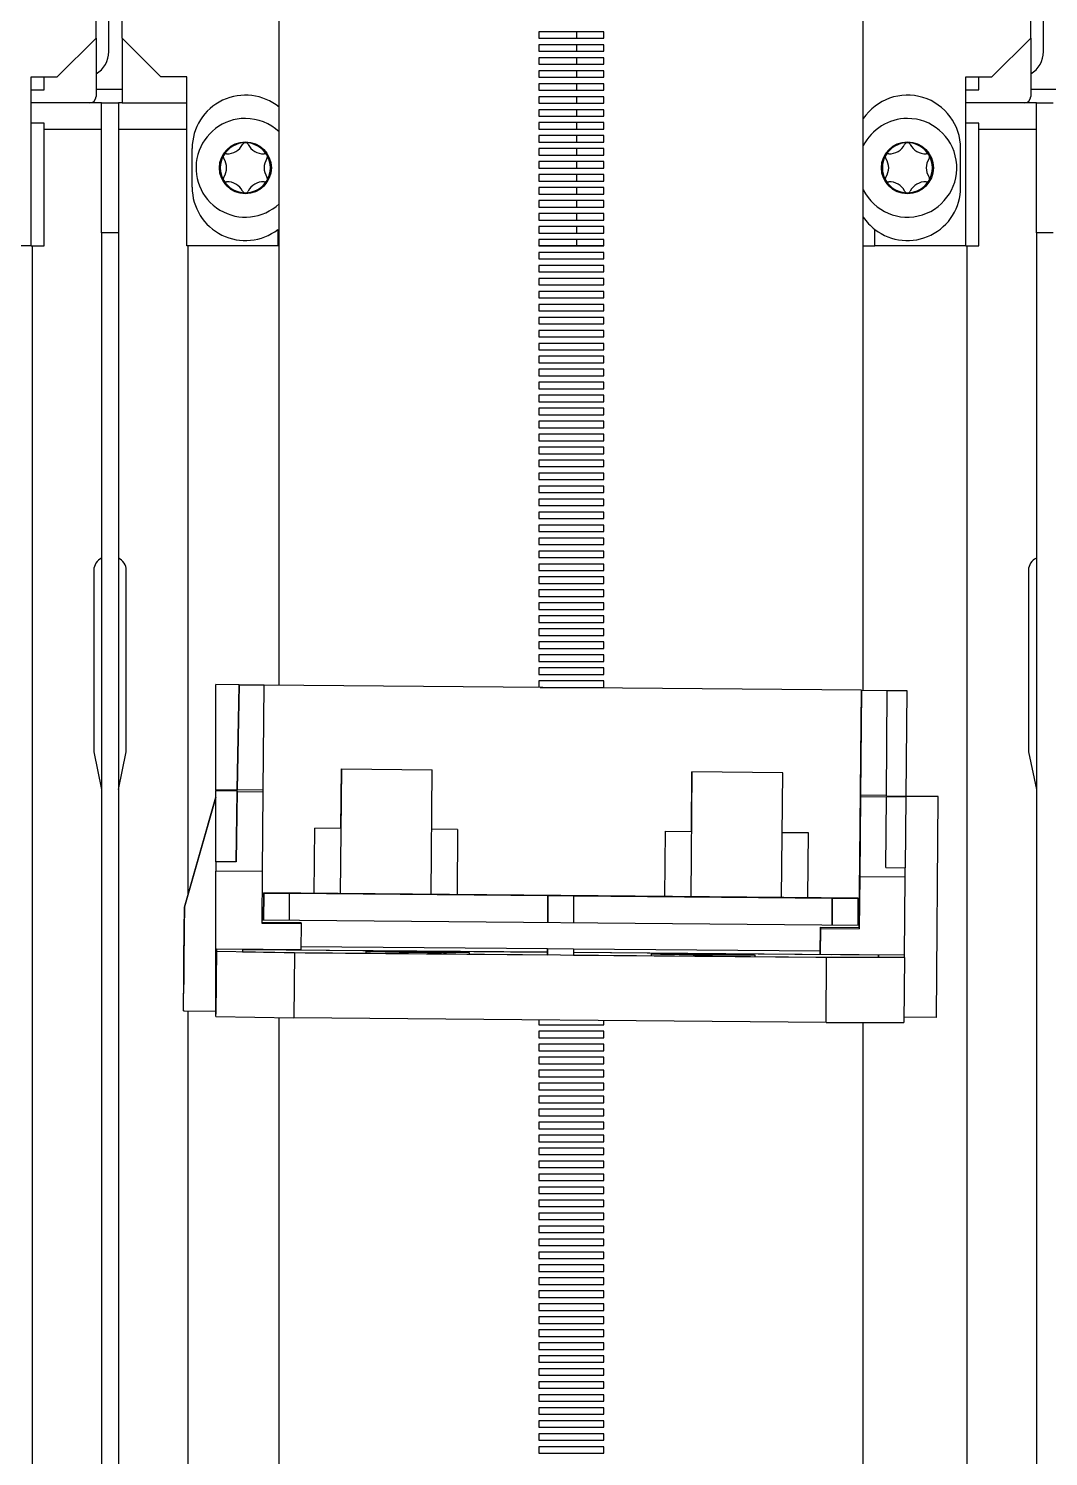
# Paper-space layout 'D' of a CAD drawing. Header units: inches. Extents: x 0 to 136, y 0 to 88.
# Drawn here: x 31.49 to 35.61, y 74.25 to 80.02 of the extents above; entities that cross this region are included whole.
import ezdxf

# ---------------------------------------------------------------- set-up
doc = ezdxf.new("R2010")
doc.units = ezdxf.units.IN
doc.header["$LTSCALE"] = 4
doc.header["$MEASUREMENT"] = 0

psp = doc.layouts.new('D')

# ---------------------------------------------------------------- linework, layer by layer
at = {"color": 7, "linetype": 'Continuous', "lineweight": 25}
for p, q in [((32.4994, 77.3692), (32.4994, 81.8923)), ((34.8616, 77.3486), (34.8616, 81.8923)), ((31.7593, 79.9858), (31.7593, 81.4031)), ((31.8643, 79.9858), (31.8643, 81.4031)), ((35.5388, 79.9858), (35.5388, 81.4031)), ((31.8105, 79.9308), (31.8105, 80.2191)), ((35.59, 79.9308), (35.59, 80.2191)), ((31.7593, 79.9858), (31.6018, 79.8283)), ((31.7593, 79.9858), (31.7593, 79.7496)), ((32.0218, 79.8283), (31.8643, 79.9858)), ((31.8643, 79.9858), (31.8643, 79.7233)), ((33.8118, 80.0109), (33.5493, 80.0109)), ((33.5493, 80.0109), (33.5493, 79.9847)), ((33.8118, 80.0109), (33.5493, 80.0109)), ((33.5493, 79.9847), (33.8118, 79.9847)), ((33.7015, 80.0109), (33.7015, 79.9847)), ((33.7015, 80.0109), (33.7015, 79.9847)), ((33.8118, 79.9847), (33.8118, 80.0109)), ((35.5388, 79.9858), (35.3813, 79.8283)), ((35.5388, 79.9858), (35.5388, 79.7496)), ((33.8118, 79.9584), (33.5493, 79.9584)), ((33.5493, 79.9584), (33.5493, 79.9322)), ((33.8118, 79.9584), (33.5493, 79.9584)), ((33.5493, 79.9322), (33.8118, 79.9322)), ((33.7015, 79.9584), (33.7015, 79.9322)), ((33.7015, 79.9584), (33.7015, 79.9322)), ((33.8118, 79.9322), (33.8118, 79.9584)), ((33.8118, 79.9059), (33.5493, 79.9059)), ((33.5493, 79.9059), (33.5493, 79.8797)), ((33.8118, 79.9059), (33.5493, 79.9059)), ((33.5493, 79.8797), (33.8118, 79.8797)), ((33.7015, 79.9059), (33.7015, 79.8797)), ((33.7015, 79.9059), (33.7015, 79.8797)), ((33.8118, 79.8797), (33.8118, 79.9059)), ((31.4968, 79.8283), (31.6018, 79.8283)), ((31.4968, 79.1459), (31.4968, 79.8283)), ((31.5493, 79.7758), (31.5493, 79.8283)), ((32.1267, 79.8283), (32.0218, 79.8283)), ((32.1267, 79.1459), (32.1267, 79.8283)), ((33.8118, 79.8534), (33.5493, 79.8534)), ((33.5493, 79.8534), (33.5493, 79.8272)), ((33.8118, 79.8534), (33.5493, 79.8534)), ((33.5493, 79.8272), (33.8118, 79.8272)), ((33.8118, 79.801), (33.5493, 79.801)), ((33.5493, 79.801), (33.5493, 79.7747)), ((33.8118, 79.801), (33.5493, 79.801)), ((33.7015, 79.8534), (33.7015, 79.8272)), ((33.7015, 79.8534), (33.7015, 79.8272)), ((33.7015, 79.801), (33.7015, 79.7747)), ((33.7015, 79.801), (33.7015, 79.7747)), ((33.8118, 79.8272), (33.8118, 79.8534)), ((33.8118, 79.7747), (33.8118, 79.801)), ((35.2763, 79.8283), (35.3813, 79.8283)), ((35.2763, 79.1459), (35.2763, 79.8283)), ((35.3288, 79.7758), (35.3288, 79.8283)), ((31.4968, 79.7758), (31.5493, 79.7758)), ((31.8643, 79.7771), (31.7593, 79.7771)), ((33.5493, 79.7747), (33.8118, 79.7747)), ((33.8118, 79.7485), (33.5493, 79.7485)), ((33.5493, 79.7485), (33.5493, 79.7222)), ((33.8118, 79.7485), (33.5493, 79.7485)), ((33.7015, 79.7485), (33.7015, 79.7222)), ((33.7015, 79.7485), (33.7015, 79.7222)), ((33.8118, 79.7222), (33.8118, 79.7485)), ((35.2763, 79.7758), (35.3288, 79.7758)), ((35.6438, 79.7771), (35.5388, 79.7771)), ((31.733, 79.7233), (31.4968, 79.7233)), ((31.7819, 79.7233), (31.733, 79.7233)), ((31.7819, 79.7233), (31.8497, 79.7233)), ((31.7819, 79.1984), (31.7819, 79.7233)), ((31.8497, 79.7233), (31.8497, 79.1984)), ((31.8643, 79.7233), (31.8497, 79.7233)), ((31.8643, 79.7233), (32.1267, 79.7233)), ((33.5493, 79.7222), (33.8118, 79.7222)), ((33.8118, 79.696), (33.5493, 79.696)), ((33.5493, 79.696), (33.5493, 79.6697)), ((33.8118, 79.696), (33.5493, 79.696)), ((33.7015, 79.696), (33.7015, 79.6697)), ((33.7015, 79.696), (33.7015, 79.6697)), ((33.8118, 79.6697), (33.8118, 79.696)), ((35.5126, 79.7233), (35.2763, 79.7233)), ((35.5614, 79.7233), (35.5126, 79.7233)), ((35.5614, 79.7233), (35.6292, 79.7233)), ((35.5614, 79.1984), (35.5614, 79.7233)), ((31.5493, 79.6418), (31.4968, 79.6418)), ((31.5493, 79.1459), (31.5493, 79.6418)), ((33.5493, 79.6697), (33.8118, 79.6697)), ((33.8118, 79.6435), (33.5493, 79.6435)), ((33.5493, 79.6435), (33.5493, 79.6172)), ((33.8118, 79.6435), (33.5493, 79.6435)), ((33.7015, 79.6435), (33.7015, 79.6172)), ((33.7015, 79.6435), (33.7015, 79.6172)), ((33.8118, 79.6172), (33.8118, 79.6435)), ((35.3288, 79.6418), (35.2763, 79.6418)), ((35.3288, 79.1459), (35.3288, 79.6418)), ((31.7819, 79.6158), (31.5493, 79.6158)), ((32.1267, 79.6158), (31.8497, 79.6158)), ((33.5493, 79.6172), (33.8118, 79.6172)), ((33.8118, 79.591), (33.5493, 79.591)), ((33.5493, 79.591), (33.5493, 79.5647)), ((33.8118, 79.591), (33.5493, 79.591)), ((33.7015, 79.591), (33.7015, 79.5647)), ((33.7015, 79.591), (33.7015, 79.5647)), ((33.8118, 79.5647), (33.8118, 79.591)), ((35.5614, 79.6158), (35.3288, 79.6158)), ((32.1477, 79.3821), (32.1477, 79.5396)), ((33.5493, 79.5647), (33.8118, 79.5647)), ((33.8118, 79.5385), (33.5493, 79.5385)), ((33.5493, 79.5385), (33.5493, 79.5122)), ((33.8118, 79.5385), (33.5493, 79.5385)), ((33.5493, 79.5122), (33.8118, 79.5122)), ((33.7015, 79.5385), (33.7015, 79.5122)), ((33.7015, 79.5385), (33.7015, 79.5122)), ((33.8118, 79.5122), (33.8118, 79.5385)), ((35.2553, 79.3821), (35.2553, 79.5396)), ((33.8118, 79.486), (33.5493, 79.486)), ((33.5493, 79.486), (33.5493, 79.4597)), ((33.8118, 79.486), (33.5493, 79.486)), ((33.5493, 79.4597), (33.8118, 79.4597)), ((33.7015, 79.486), (33.7015, 79.4597)), ((33.7015, 79.486), (33.7015, 79.4597)), ((33.8118, 79.4597), (33.8118, 79.486)), ((33.8118, 79.4335), (33.5493, 79.4335)), ((33.5493, 79.4335), (33.5493, 79.4073)), ((33.8118, 79.4335), (33.5493, 79.4335)), ((33.5493, 79.4073), (33.8118, 79.4073)), ((33.7015, 79.4335), (33.7015, 79.4073)), ((33.7015, 79.4335), (33.7015, 79.4073)), ((33.8118, 79.4073), (33.8118, 79.4335)), ((33.8118, 79.381), (33.5493, 79.381)), ((33.5493, 79.381), (33.5493, 79.3548)), ((33.8118, 79.381), (33.5493, 79.381)), ((33.5493, 79.3548), (33.8118, 79.3548)), ((33.7015, 79.381), (33.7015, 79.3548)), ((33.7015, 79.381), (33.7015, 79.3548)), ((33.8118, 79.3548), (33.8118, 79.381)), ((33.8118, 79.3285), (33.5493, 79.3285)), ((33.5493, 79.3285), (33.5493, 79.3023)), ((33.8118, 79.3285), (33.5493, 79.3285)), ((33.5493, 79.3023), (33.8118, 79.3023)), ((33.7015, 79.3285), (33.7015, 79.3023)), ((33.7015, 79.3285), (33.7015, 79.3023)), ((33.8118, 79.3023), (33.8118, 79.3285)), ((33.8118, 79.276), (33.5493, 79.276)), ((33.5493, 79.276), (33.5493, 79.2498)), ((33.8118, 79.276), (33.5493, 79.276)), ((33.5493, 79.2498), (33.8118, 79.2498)), ((33.8118, 79.2235), (33.5493, 79.2235)), ((33.5493, 79.2235), (33.5493, 79.1973)), ((33.8118, 79.2235), (33.5493, 79.2235)), ((33.7015, 79.276), (33.7015, 79.2498)), ((33.7015, 79.276), (33.7015, 79.2498)), ((33.7015, 79.2235), (33.7015, 79.1973)), ((33.7015, 79.2235), (33.7015, 79.1973)), ((33.8118, 79.2498), (33.8118, 79.276)), ((33.8118, 79.1973), (33.8118, 79.2235)), ((31.8497, 79.1984), (31.7819, 79.1984)), ((31.7819, 79.1984), (31.7819, 49.0147)), ((31.8497, 79.1984), (31.8497, 49.0147)), ((32.4942, 79.2115), (32.4942, 79.1459)), ((33.5493, 79.1973), (33.8118, 79.1973)), ((33.8118, 79.171), (33.5493, 79.171)), ((33.5493, 79.171), (33.5493, 79.1448)), ((33.8118, 79.171), (33.5493, 79.171)), ((33.7015, 79.171), (33.7015, 79.1459)), ((33.7015, 79.171), (33.7015, 79.1459)), ((33.8118, 79.1448), (33.8118, 79.171)), ((34.9089, 79.1459), (34.9089, 79.2115)), ((35.6292, 79.1984), (35.5614, 79.1984)), ((35.5614, 79.1984), (35.5614, 49.0147)), ((31.4968, 79.1459), (31.1294, 79.1459)), ((31.4968, 79.1459), (31.5021, 79.1459)), ((31.5021, 79.1459), (31.5493, 79.1459)), ((31.5021, 49.6971), (31.5021, 79.1459)), ((32.4942, 79.1459), (32.1267, 79.1459)), ((32.132, 76.5269), (32.132, 79.1459)), ((32.4994, 79.1459), (32.4942, 79.1459)), ((33.7015, 79.1459), (33.5493, 79.1459)), ((33.5493, 79.1448), (33.8118, 79.1448)), ((33.8118, 79.1185), (33.5493, 79.1185)), ((33.5493, 79.1185), (33.5493, 79.0923)), ((33.8118, 79.1185), (33.5493, 79.1185)), ((33.8118, 79.1459), (33.7015, 79.1459)), ((33.8118, 79.0923), (33.8118, 79.1185)), ((34.8616, 79.1459), (34.9089, 79.1459)), ((35.2763, 79.1459), (34.9089, 79.1459)), ((35.2763, 79.1459), (35.2816, 79.1459)), ((35.2816, 79.1459), (35.3288, 79.1459)), ((35.2816, 49.6971), (35.2816, 79.1459)), ((33.5493, 79.0923), (33.8118, 79.0923)), ((33.8118, 79.066), (33.5493, 79.066)), ((33.5493, 79.066), (33.5493, 79.0398)), ((33.8118, 79.066), (33.5493, 79.066)), ((33.8118, 79.0398), (33.8118, 79.066)), ((33.5493, 79.0398), (33.8118, 79.0398)), ((33.8118, 79.0136), (33.5493, 79.0136)), ((33.5493, 79.0136), (33.5493, 78.9873)), ((33.8118, 79.0136), (33.5493, 79.0136)), ((33.8118, 78.9873), (33.8118, 79.0136)), ((33.5493, 78.9873), (33.8118, 78.9873)), ((33.8118, 78.9611), (33.5493, 78.9611)), ((33.5493, 78.9611), (33.5493, 78.9348)), ((33.8118, 78.9611), (33.5493, 78.9611)), ((33.5493, 78.9348), (33.8118, 78.9348)), ((33.8118, 78.9348), (33.8118, 78.9611)), ((33.8118, 78.9086), (33.5493, 78.9086)), ((33.5493, 78.9086), (33.5493, 78.8823)), ((33.8118, 78.9086), (33.5493, 78.9086)), ((33.5493, 78.8823), (33.8118, 78.8823)), ((33.8118, 78.8823), (33.8118, 78.9086)), ((33.8118, 78.8561), (33.5493, 78.8561)), ((33.5493, 78.8561), (33.5493, 78.8298)), ((33.8118, 78.8561), (33.5493, 78.8561)), ((33.5493, 78.8298), (33.8118, 78.8298)), ((33.8118, 78.8298), (33.8118, 78.8561)), ((33.8118, 78.8036), (33.5493, 78.8036)), ((33.5493, 78.8036), (33.5493, 78.7773)), ((33.8118, 78.8036), (33.5493, 78.8036)), ((33.5493, 78.7773), (33.8118, 78.7773)), ((33.8118, 78.7773), (33.8118, 78.8036)), ((33.8118, 78.7511), (33.5493, 78.7511)), ((33.5493, 78.7511), (33.5493, 78.7248)), ((33.8118, 78.7511), (33.5493, 78.7511)), ((33.5493, 78.7248), (33.8118, 78.7248)), ((33.8118, 78.7248), (33.8118, 78.7511)), ((33.8118, 78.6986), (33.5493, 78.6986)), ((33.5493, 78.6986), (33.5493, 78.6723)), ((33.8118, 78.6986), (33.5493, 78.6986)), ((33.5493, 78.6723), (33.8118, 78.6723)), ((33.8118, 78.6461), (33.5493, 78.6461)), ((33.5493, 78.6461), (33.5493, 78.6199)), ((33.8118, 78.6461), (33.5493, 78.6461)), ((33.8118, 78.6723), (33.8118, 78.6986)), ((33.8118, 78.6199), (33.8118, 78.6461)), ((33.5493, 78.6199), (33.8118, 78.6199)), ((33.8118, 78.5936), (33.5493, 78.5936)), ((33.5493, 78.5936), (33.5493, 78.5674)), ((33.8118, 78.5936), (33.5493, 78.5936)), ((33.8118, 78.5674), (33.8118, 78.5936)), ((33.5493, 78.5674), (33.8118, 78.5674)), ((33.8118, 78.5411), (33.5493, 78.5411)), ((33.5493, 78.5411), (33.5493, 78.5149)), ((33.8118, 78.5411), (33.5493, 78.5411)), ((33.8118, 78.5149), (33.8118, 78.5411)), ((33.5493, 78.5149), (33.8118, 78.5149)), ((33.8118, 78.4886), (33.5493, 78.4886)), ((33.5493, 78.4886), (33.5493, 78.4624)), ((33.8118, 78.4886), (33.5493, 78.4886)), ((33.8118, 78.4624), (33.8118, 78.4886)), ((33.5493, 78.4624), (33.8118, 78.4624)), ((33.8118, 78.4361), (33.5493, 78.4361)), ((33.5493, 78.4361), (33.5493, 78.4099)), ((33.8118, 78.4361), (33.5493, 78.4361)), ((33.8118, 78.4099), (33.8118, 78.4361)), ((33.5493, 78.4099), (33.8118, 78.4099)), ((33.8118, 78.3836), (33.5493, 78.3836)), ((33.5493, 78.3836), (33.5493, 78.3574)), ((33.8118, 78.3836), (33.5493, 78.3836)), ((33.5493, 78.3574), (33.8118, 78.3574)), ((33.8118, 78.3574), (33.8118, 78.3836)), ((33.8118, 78.3311), (33.5493, 78.3311)), ((33.5493, 78.3311), (33.5493, 78.3049)), ((33.8118, 78.3311), (33.5493, 78.3311)), ((33.5493, 78.3049), (33.8118, 78.3049)), ((33.8118, 78.3049), (33.8118, 78.3311)), ((33.8118, 78.2786), (33.5493, 78.2786)), ((33.5493, 78.2786), (33.5493, 78.2524)), ((33.8118, 78.2786), (33.5493, 78.2786)), ((33.5493, 78.2524), (33.8118, 78.2524)), ((33.8118, 78.2524), (33.8118, 78.2786)), ((33.8118, 78.2262), (33.5493, 78.2262)), ((33.5493, 78.2262), (33.5493, 78.1999)), ((33.8118, 78.2262), (33.5493, 78.2262)), ((33.5493, 78.1999), (33.8118, 78.1999)), ((33.8118, 78.1999), (33.8118, 78.2262)), ((33.8118, 78.1737), (33.5493, 78.1737)), ((33.5493, 78.1737), (33.5493, 78.1474)), ((33.8118, 78.1737), (33.5493, 78.1737)), ((33.5493, 78.1474), (33.8118, 78.1474)), ((33.8118, 78.1474), (33.8118, 78.1737)), ((33.8118, 78.1212), (33.5493, 78.1212)), ((33.5493, 78.1212), (33.5493, 78.0949)), ((33.8118, 78.1212), (33.5493, 78.1212)), ((33.5493, 78.0949), (33.8118, 78.0949)), ((33.8118, 78.0687), (33.5493, 78.0687)), ((33.5493, 78.0687), (33.5493, 78.0424)), ((33.8118, 78.0687), (33.5493, 78.0687)), ((33.8118, 78.0949), (33.8118, 78.1212)), ((33.8118, 78.0424), (33.8118, 78.0687)), ((33.5493, 78.0424), (33.8118, 78.0424)), ((33.8118, 78.0162), (33.5493, 78.0162)), ((33.5493, 78.0162), (33.5493, 77.9899)), ((33.8118, 78.0162), (33.5493, 78.0162)), ((33.8118, 77.9899), (33.8118, 78.0162)), ((33.5493, 77.9899), (33.8118, 77.9899)), ((33.8118, 77.9637), (33.5493, 77.9637)), ((33.5493, 77.9637), (33.5493, 77.9374)), ((33.8118, 77.9637), (33.5493, 77.9637)), ((33.8118, 77.9374), (33.8118, 77.9637)), ((33.5493, 77.9374), (33.8118, 77.9374)), ((33.8118, 77.9112), (33.5493, 77.9112)), ((33.5493, 77.9112), (33.5493, 77.8849)), ((33.8118, 77.9112), (33.5493, 77.9112)), ((33.8118, 77.8849), (33.8118, 77.9112)), ((33.5493, 77.8849), (33.8118, 77.8849)), ((33.8118, 77.8587), (33.5493, 77.8587)), ((33.5493, 77.8587), (33.5493, 77.8325)), ((33.8118, 77.8587), (33.5493, 77.8587)), ((33.8118, 77.8325), (33.8118, 77.8587)), ((31.7502, 77.8336), (31.7502, 77.0987)), ((31.8814, 77.0987), (31.8814, 77.8336)), ((33.5493, 77.8325), (33.8118, 77.8325)), ((33.8118, 77.8062), (33.5493, 77.8062)), ((33.5493, 77.8062), (33.5493, 77.78)), ((33.8118, 77.8062), (33.5493, 77.8062)), ((33.5493, 77.78), (33.8118, 77.78)), ((33.8118, 77.78), (33.8118, 77.8062)), ((35.5297, 77.8336), (35.5297, 77.0987)), ((33.8118, 77.7537), (33.5493, 77.7537)), ((33.5493, 77.7537), (33.5493, 77.7275)), ((33.8118, 77.7537), (33.5493, 77.7537)), ((33.5493, 77.7275), (33.8118, 77.7275)), ((33.8118, 77.7275), (33.8118, 77.7537)), ((33.8118, 77.7012), (33.5493, 77.7012)), ((33.5493, 77.7012), (33.5493, 77.675)), ((33.8118, 77.7012), (33.5493, 77.7012)), ((33.5493, 77.675), (33.8118, 77.675)), ((33.8118, 77.675), (33.8118, 77.7012)), ((33.8118, 77.6487), (33.5493, 77.6487)), ((33.5493, 77.6487), (33.5493, 77.6225)), ((33.8118, 77.6487), (33.5493, 77.6487)), ((33.5493, 77.6225), (33.8118, 77.6225)), ((33.8118, 77.6225), (33.8118, 77.6487)), ((33.8118, 77.5962), (33.5493, 77.5962)), ((33.5493, 77.5962), (33.5493, 77.57)), ((33.8118, 77.5962), (33.5493, 77.5962)), ((33.5493, 77.57), (33.8118, 77.57)), ((33.8118, 77.57), (33.8118, 77.5962)), ((33.8118, 77.5437), (33.5493, 77.5437)), ((33.5493, 77.5437), (33.5493, 77.5175)), ((33.8118, 77.5437), (33.5493, 77.5437)), ((33.5493, 77.5175), (33.8118, 77.5175)), ((33.8118, 77.4912), (33.5493, 77.4912)), ((33.5493, 77.4912), (33.5493, 77.465)), ((33.8118, 77.4912), (33.5493, 77.4912)), ((33.8118, 77.5175), (33.8118, 77.5437)), ((33.8118, 77.465), (33.8118, 77.4912)), ((33.5493, 77.465), (33.8118, 77.465)), ((33.8118, 77.4388), (33.5493, 77.4388)), ((33.5493, 77.4388), (33.5493, 77.4125)), ((33.8118, 77.4388), (33.5493, 77.4388)), ((33.8118, 77.4125), (33.8118, 77.4388)), ((33.5493, 77.4125), (33.8118, 77.4125)), ((33.8118, 77.3863), (33.5493, 77.3863)), ((33.5493, 77.3863), (33.5493, 77.3601)), ((33.8118, 77.3863), (33.5493, 77.3863)), ((33.8118, 77.36), (33.8118, 77.3863)), ((32.2439, 77.3712), (32.2439, 77.3719)), ((32.3378, 77.3704), (32.2439, 77.3712)), ((32.2439, 76.9446), (32.2439, 77.3712)), ((32.3378, 77.3704), (32.3303, 76.9439)), ((32.3304, 76.9455), (32.3378, 77.369)), ((32.3378, 77.369), (32.3378, 77.3704)), ((32.4391, 77.3681), (32.3378, 77.369)), ((32.4354, 76.9446), (32.4391, 77.3681)), ((34.8537, 77.3482), (32.4391, 77.3693)), ((32.4391, 77.3681), (32.4391, 77.3693)), ((33.5555, 77.36), (33.8118, 77.36)), ((34.8454, 76.3972), (34.8537, 77.3482)), ((34.8537, 77.3471), (34.85, 76.9235)), ((34.8537, 77.3471), (34.8537, 77.3482)), ((34.9587, 77.3462), (34.8537, 77.3471)), ((34.955, 76.9226), (34.9587, 77.3462)), ((34.9587, 77.3475), (35.0374, 77.3468)), ((34.9587, 77.3462), (34.9587, 77.3475)), ((35.0374, 77.3468), (35.0337, 76.9203)), ((35.0374, 77.3468), (35.0374, 77.3475)), ((31.7502, 77.0987), (31.7819, 76.9463)), ((31.8497, 76.9463), (31.8814, 77.0987)), ((35.5297, 77.0987), (35.5614, 76.9463)), ((32.7511, 77.0301), (32.7467, 76.526)), ((32.749, 76.7891), (32.7511, 77.0301)), ((32.7511, 77.0301), (33.1186, 77.0268)), ((33.1142, 76.5228), (33.1186, 77.0268)), ((34.1684, 77.0177), (34.164, 76.5136)), ((34.1663, 76.7768), (34.1684, 77.0177)), ((34.5358, 77.0145), (34.1684, 77.0177)), ((34.5314, 76.5104), (34.5358, 77.0145)), ((32.2439, 76.9165), (32.1163, 76.4724)), ((32.1163, 76.4712), (32.2439, 76.9153)), ((32.3304, 76.9439), (32.2439, 76.9446)), ((32.2439, 76.9446), (32.2439, 76.9416)), ((32.3304, 76.9409), (32.2439, 76.9416)), ((32.2439, 76.6546), (32.2439, 76.9416)), ((32.3304, 76.9409), (32.3254, 76.6539)), ((32.3255, 76.6539), (32.3304, 76.9386)), ((32.3304, 76.9439), (32.3304, 76.9455)), ((32.4354, 76.9446), (32.3304, 76.9455)), ((32.3304, 76.9386), (32.3304, 76.9409)), ((32.3304, 76.9386), (32.4354, 76.9377)), ((32.4326, 76.615), (32.4354, 76.9377)), ((32.4354, 76.9377), (32.4354, 76.9446)), ((34.85, 76.9166), (34.8472, 76.5939)), ((34.85, 76.9235), (34.85, 76.9166)), ((34.955, 76.9226), (34.85, 76.9235)), ((34.9549, 76.9157), (34.85, 76.9166)), ((34.9525, 76.631), (34.9549, 76.9157)), ((34.9549, 76.9157), (34.955, 76.918)), ((34.955, 76.921), (34.955, 76.9226)), ((34.955, 76.921), (35.0337, 76.9203)), ((34.955, 76.918), (35.0337, 76.9173)), ((35.0337, 76.9173), (35.0312, 76.6303)), ((35.0337, 76.9203), (35.0337, 76.9194)), ((35.1649, 76.9182), (35.0337, 76.9194)), ((35.1649, 76.917), (35.0337, 76.9182)), ((35.0337, 76.9182), (35.0337, 76.9173)), ((35.1571, 76.0247), (35.1649, 76.917)), ((35.1649, 76.917), (35.1649, 76.9182)), ((32.6417, 76.5269), (32.644, 76.79)), ((32.749, 76.7891), (32.644, 76.79)), ((33.2214, 76.785), (33.1164, 76.7859)), ((33.2214, 76.785), (33.2191, 76.5219)), ((34.059, 76.5145), (34.0613, 76.7777)), ((34.0613, 76.7777), (34.1663, 76.7768)), ((34.5337, 76.7735), (34.6387, 76.7726)), ((34.6387, 76.7726), (34.6364, 76.5095)), ((32.3255, 76.6539), (32.2438, 76.6546)), ((32.2438, 76.6546), (32.2438, 76.6166)), ((34.9525, 76.631), (35.0312, 76.6303)), ((35.0309, 76.5923), (35.0312, 76.6303)), ((32.4326, 76.615), (32.2438, 76.6166)), ((32.2438, 76.0392), (32.2438, 76.6166)), ((32.4307, 76.405), (32.4326, 76.615)), ((34.8472, 76.5939), (34.8453, 76.3839)), ((35.0309, 76.5923), (34.8472, 76.5939)), ((35.0281, 76.2769), (35.0309, 76.5923)), ((32.436, 76.4183), (32.437, 76.5287)), ((32.437, 76.5279), (32.4361, 76.4183)), ((32.437, 76.5287), (32.437, 76.5279)), ((34.8411, 76.5077), (32.437, 76.5287)), ((32.437, 76.5279), (32.542, 76.527)), ((32.541, 76.4173), (32.542, 76.527)), ((32.542, 76.527), (33.5866, 76.5179)), ((33.5866, 76.5179), (33.5856, 76.4082)), ((33.5856, 76.4082), (33.5866, 76.5179)), ((33.5866, 76.5179), (33.6916, 76.517)), ((33.6906, 76.4073), (33.6916, 76.517)), ((33.6916, 76.517), (34.7361, 76.5078)), ((32.1126, 76.0513), (32.1163, 76.4712)), ((32.1163, 76.4724), (32.1147, 76.2887)), ((32.1163, 76.4724), (32.1163, 76.4712)), ((34.7352, 76.3982), (34.7361, 76.5078)), ((34.7361, 76.5078), (34.7352, 76.3982)), ((34.7361, 76.5078), (34.8411, 76.5069)), ((34.8402, 76.3973), (34.8411, 76.5069)), ((34.8411, 76.5077), (34.8411, 76.5069)), ((32.1159, 76.4224), (32.1159, 76.421)), ((32.1159, 76.4224), (32.1159, 76.4224)), ((32.1159, 76.421), (32.1159, 76.421)), ((32.5882, 76.4036), (32.4307, 76.405)), ((34.8454, 76.3972), (32.4308, 76.4183)), ((32.5882, 76.4082), (32.4308, 76.4096)), ((32.5882, 76.4036), (32.5873, 76.2987)), ((32.5882, 76.4082), (32.5882, 76.4036)), ((34.6879, 76.3853), (34.6869, 76.2803)), ((34.687, 76.2849), (34.6879, 76.3899)), ((34.6879, 76.3899), (34.6879, 76.3853)), ((34.6879, 76.3899), (34.8454, 76.3885)), ((34.6879, 76.3853), (34.8453, 76.3839)), ((34.8454, 76.3885), (34.8453, 76.3839)), ((32.2437, 76.0291), (32.246, 76.2916)), ((32.2461, 76.3012), (32.2438, 76.0387)), ((32.2461, 76.3012), (32.246, 76.2916)), ((32.561, 76.2861), (32.246, 76.2916)), ((32.4351, 76.2995), (32.2461, 76.3012)), ((32.3511, 76.2991), (32.351, 76.291)), ((32.351, 76.291), (32.6044, 76.2866)), ((33.5846, 76.2884), (32.3511, 76.2991)), ((32.5873, 76.2987), (32.4298, 76.3)), ((32.4298, 76.2996), (32.4298, 76.3)), ((32.435, 76.2995), (32.435, 76.3)), ((32.4351, 76.2995), (32.4351, 76.3)), ((32.54, 76.2991), (32.54, 76.2984)), ((32.54, 76.2984), (33.5846, 76.2893)), ((32.561, 76.2861), (32.5587, 76.0236)), ((34.7131, 76.2673), (32.561, 76.2861)), ((33.5847, 76.3021), (32.5874, 76.3108)), ((32.6044, 76.2866), (33.5845, 76.2781)), ((32.8497, 76.2913), (32.8496, 76.2845)), ((33.2696, 76.2808), (33.2696, 76.2877)), ((33.5845, 76.2781), (33.5846, 76.2884)), ((33.5846, 76.2884), (33.5845, 76.2781)), ((33.5846, 76.2893), (33.5847, 76.3021)), ((33.5847, 76.3021), (33.5846, 76.2893)), ((33.6897, 76.3012), (33.5847, 76.3021)), ((33.6896, 76.2875), (33.6895, 76.2771)), ((33.6897, 76.3012), (33.6896, 76.2884)), ((33.6896, 76.2884), (34.7342, 76.2793)), ((34.9231, 76.2767), (33.6896, 76.2875)), ((34.687, 76.2925), (33.6897, 76.3012)), ((34.0045, 76.2813), (34.0045, 76.2744)), ((34.6869, 76.2803), (34.687, 76.2849)), ((34.6869, 76.2803), (34.8444, 76.279)), ((34.7342, 76.2793), (34.7342, 76.2799)), ((34.7342, 76.2799), (34.7342, 76.2793)), ((34.8392, 76.279), (34.8392, 76.2786)), ((35.0281, 76.2769), (34.8392, 76.2786)), ((34.8444, 76.279), (34.8444, 76.2785)), ((33.6895, 76.2771), (34.6696, 76.2686)), ((34.4244, 76.2707), (34.4245, 76.2776)), ((34.6696, 76.2686), (34.9231, 76.2686)), ((34.7108, 76.0048), (34.7131, 76.2673)), ((35.0281, 76.2673), (34.7131, 76.2673)), ((34.9231, 76.2686), (34.9231, 76.2767)), ((34.9231, 76.2767), (34.9231, 76.2686)), ((35.0281, 76.2673), (35.0258, 76.0048)), ((35.0281, 76.2673), (35.0281, 76.2769)), ((32.1127, 76.054), (32.1139, 76.1944)), ((32.1136, 76.1586), (32.1136, 76.16)), ((32.1136, 76.1586), (32.1136, 76.1586)), ((32.1127, 76.054), (32.1126, 76.0513)), ((32.1126, 76.0513), (32.2438, 76.0501)), ((32.132, 49.6971), (32.132, 76.0511)), ((32.2437, 76.0291), (32.2438, 76.0387)), ((32.2437, 76.0291), (32.5587, 76.0236)), ((32.4994, 48.6199), (32.4994, 76.0247)), ((34.7108, 76.0048), (32.5587, 76.0236)), ((33.5493, 76.015), (33.5493, 75.9952)), ((33.5493, 75.9952), (33.8118, 75.9952)), ((33.8118, 75.9952), (33.8118, 76.0127)), ((34.7108, 76.0048), (35.0258, 76.0048)), ((34.8616, 48.6199), (34.8616, 76.0048)), ((35.1571, 76.0247), (35.026, 76.0259)), ((33.8118, 75.9689), (33.5493, 75.9689)), ((33.5493, 75.9689), (33.5493, 75.9427)), ((33.8118, 75.9689), (33.5493, 75.9689)), ((33.5493, 75.9427), (33.8118, 75.9427)), ((33.8118, 75.9427), (33.8118, 75.9689)), ((33.8118, 75.9164), (33.5493, 75.9164)), ((33.5493, 75.9164), (33.5493, 75.8902)), ((33.8118, 75.9164), (33.5493, 75.9164)), ((33.5493, 75.8902), (33.8118, 75.8902)), ((33.8118, 75.8902), (33.8118, 75.9164)), ((33.8118, 75.8639), (33.5493, 75.8639)), ((33.5493, 75.8639), (33.5493, 75.8377)), ((33.8118, 75.8639), (33.5493, 75.8639)), ((33.5493, 75.8377), (33.8118, 75.8377)), ((33.8118, 75.8377), (33.8118, 75.8639)), ((33.8118, 75.8115), (33.5493, 75.8115)), ((33.5493, 75.8115), (33.5493, 75.7852)), ((33.8118, 75.8115), (33.5493, 75.8115)), ((33.5493, 75.7852), (33.8118, 75.7852)), ((33.8118, 75.759), (33.5493, 75.759)), ((33.5493, 75.759), (33.5493, 75.7327)), ((33.8118, 75.759), (33.5493, 75.759)), ((33.8118, 75.7852), (33.8118, 75.8115)), ((33.8118, 75.7327), (33.8118, 75.759)), ((33.5493, 75.7327), (33.8118, 75.7327)), ((33.8118, 75.7065), (33.5493, 75.7065)), ((33.5493, 75.7065), (33.5493, 75.6802)), ((33.8118, 75.7065), (33.5493, 75.7065)), ((33.8118, 75.6802), (33.8118, 75.7065)), ((33.5493, 75.6802), (33.8118, 75.6802)), ((33.8118, 75.654), (33.5493, 75.654)), ((33.5493, 75.654), (33.5493, 75.6277)), ((33.8118, 75.654), (33.5493, 75.654)), ((33.8118, 75.6277), (33.8118, 75.654)), ((33.5493, 75.6277), (33.8118, 75.6277)), ((33.8118, 75.6015), (33.5493, 75.6015)), ((33.5493, 75.6015), (33.5493, 75.5752)), ((33.8118, 75.6015), (33.5493, 75.6015)), ((33.8118, 75.5752), (33.8118, 75.6015)), ((33.5493, 75.5752), (33.8118, 75.5752)), ((33.8118, 75.549), (33.5493, 75.549)), ((33.5493, 75.549), (33.5493, 75.5227)), ((33.8118, 75.549), (33.5493, 75.549)), ((33.8118, 75.5227), (33.8118, 75.549)), ((33.5493, 75.5227), (33.8118, 75.5227)), ((33.8118, 75.4965), (33.5493, 75.4965)), ((33.5493, 75.4965), (33.5493, 75.4702)), ((33.8118, 75.4965), (33.5493, 75.4965)), ((33.5493, 75.4702), (33.8118, 75.4702)), ((33.8118, 75.4702), (33.8118, 75.4965)), ((33.8118, 75.444), (33.5493, 75.444)), ((33.5493, 75.444), (33.5493, 75.4178)), ((33.8118, 75.444), (33.5493, 75.444)), ((33.5493, 75.4178), (33.8118, 75.4178)), ((33.8118, 75.4178), (33.8118, 75.444)), ((33.8118, 75.3915), (33.5493, 75.3915)), ((33.5493, 75.3915), (33.5493, 75.3653)), ((33.8118, 75.3915), (33.5493, 75.3915)), ((33.5493, 75.3653), (33.8118, 75.3653)), ((33.8118, 75.3653), (33.8118, 75.3915)), ((33.8118, 75.339), (33.5493, 75.339)), ((33.5493, 75.339), (33.5493, 75.3128)), ((33.8118, 75.339), (33.5493, 75.339)), ((33.5493, 75.3128), (33.8118, 75.3128)), ((33.8118, 75.3128), (33.8118, 75.339)), ((33.8118, 75.2865), (33.5493, 75.2865)), ((33.5493, 75.2865), (33.5493, 75.2603)), ((33.8118, 75.2865), (33.5493, 75.2865)), ((33.5493, 75.2603), (33.8118, 75.2603)), ((33.8118, 75.2603), (33.8118, 75.2865)), ((33.8118, 75.234), (33.5493, 75.234)), ((33.5493, 75.234), (33.5493, 75.2078)), ((33.8118, 75.234), (33.5493, 75.234)), ((33.5493, 75.2078), (33.8118, 75.2078)), ((33.8118, 75.1815), (33.5493, 75.1815)), ((33.5493, 75.1815), (33.5493, 75.1553)), ((33.8118, 75.1815), (33.5493, 75.1815)), ((33.8118, 75.2078), (33.8118, 75.234)), ((33.8118, 75.1553), (33.8118, 75.1815)), ((33.5493, 75.1553), (33.8118, 75.1553)), ((33.8118, 75.129), (33.5493, 75.129)), ((33.5493, 75.129), (33.5493, 75.1028)), ((33.8118, 75.129), (33.5493, 75.129)), ((33.8118, 75.1028), (33.8118, 75.129)), ((33.5493, 75.1028), (33.8118, 75.1028)), ((33.8118, 75.0765), (33.5493, 75.0765)), ((33.5493, 75.0765), (33.5493, 75.0503)), ((33.8118, 75.0765), (33.5493, 75.0765)), ((33.8118, 75.0503), (33.8118, 75.0765)), ((33.5493, 75.0503), (33.8118, 75.0503)), ((33.8118, 75.0241), (33.5493, 75.0241)), ((33.5493, 75.0241), (33.5493, 74.9978)), ((33.8118, 75.0241), (33.5493, 75.0241)), ((33.8118, 74.9978), (33.8118, 75.0241)), ((33.5493, 74.9978), (33.8118, 74.9978)), ((33.8118, 74.9716), (33.5493, 74.9716)), ((33.5493, 74.9716), (33.5493, 74.9453)), ((33.8118, 74.9716), (33.5493, 74.9716)), ((33.8118, 74.9453), (33.8118, 74.9716)), ((33.5493, 74.9453), (33.8118, 74.9453)), ((33.8118, 74.9191), (33.5493, 74.9191)), ((33.5493, 74.9191), (33.5493, 74.8928)), ((33.8118, 74.9191), (33.5493, 74.9191)), ((33.5493, 74.8928), (33.8118, 74.8928)), ((33.8118, 74.8928), (33.8118, 74.9191)), ((33.8118, 74.8666), (33.5493, 74.8666)), ((33.5493, 74.8666), (33.5493, 74.8403)), ((33.8118, 74.8666), (33.5493, 74.8666)), ((33.5493, 74.8403), (33.8118, 74.8403)), ((33.8118, 74.8403), (33.8118, 74.8666)), ((33.8118, 74.8141), (33.5493, 74.8141)), ((33.5493, 74.8141), (33.5493, 74.7878)), ((33.8118, 74.8141), (33.5493, 74.8141)), ((33.5493, 74.7878), (33.8118, 74.7878)), ((33.8118, 74.7878), (33.8118, 74.8141)), ((33.8118, 74.7616), (33.5493, 74.7616)), ((33.5493, 74.7616), (33.5493, 74.7353)), ((33.8118, 74.7616), (33.5493, 74.7616)), ((33.5493, 74.7353), (33.8118, 74.7353)), ((33.8118, 74.7353), (33.8118, 74.7616)), ((33.8118, 74.7091), (33.5493, 74.7091)), ((33.5493, 74.7091), (33.5493, 74.6828)), ((33.8118, 74.7091), (33.5493, 74.7091)), ((33.5493, 74.6828), (33.8118, 74.6828)), ((33.8118, 74.6828), (33.8118, 74.7091)), ((33.8118, 74.6566), (33.5493, 74.6566)), ((33.5493, 74.6566), (33.5493, 74.6304)), ((33.8118, 74.6566), (33.5493, 74.6566)), ((33.5493, 74.6304), (33.8118, 74.6304)), ((33.8118, 74.6041), (33.5493, 74.6041)), ((33.5493, 74.6041), (33.5493, 74.5779)), ((33.8118, 74.6041), (33.5493, 74.6041)), ((33.8118, 74.6304), (33.8118, 74.6566)), ((33.8118, 74.5779), (33.8118, 74.6041)), ((33.5493, 74.5779), (33.8118, 74.5779)), ((33.8118, 74.5516), (33.5493, 74.5516)), ((33.5493, 74.5516), (33.5493, 74.5254)), ((33.8118, 74.5516), (33.5493, 74.5516)), ((33.8118, 74.5254), (33.8118, 74.5516)), ((33.5493, 74.5254), (33.8118, 74.5254)), ((33.8118, 74.4991), (33.5493, 74.4991)), ((33.5493, 74.4991), (33.5493, 74.4729)), ((33.8118, 74.4991), (33.5493, 74.4991)), ((33.8118, 74.4729), (33.8118, 74.4991)), ((33.5493, 74.4729), (33.8118, 74.4729)), ((33.8118, 74.4466), (33.5493, 74.4466)), ((33.5493, 74.4466), (33.5493, 74.4204)), ((33.8118, 74.4466), (33.5493, 74.4466)), ((33.8118, 74.4204), (33.8118, 74.4466)), ((33.5493, 74.4204), (33.8118, 74.4204)), ((33.8118, 74.3941), (33.5493, 74.3941)), ((33.5493, 74.3941), (33.5493, 74.3679)), ((33.8118, 74.3941), (33.5493, 74.3941)), ((33.8118, 74.3679), (33.8118, 74.3941)), ((33.5493, 74.3679), (33.8118, 74.3679)), ((33.8118, 74.3416), (33.5493, 74.3416)), ((33.5493, 74.3416), (33.5493, 74.3154)), ((33.8118, 74.3416), (33.5493, 74.3416)), ((33.5493, 74.3154), (33.8118, 74.3154)), ((33.8118, 74.3154), (33.8118, 74.3416)), ((33.8118, 74.2891), (33.5493, 74.2891)), ((33.5493, 74.2891), (33.5493, 74.2629)), ((33.8118, 74.2891), (33.5493, 74.2891)), ((33.5493, 74.2629), (33.8118, 74.2629)), ((33.8118, 74.2629), (33.8118, 74.2891))]:
    psp.add_line(p, q, dxfattribs=at)
at = {"color": 7, "linetype": 'Continuous', "lineweight": 25, "flags": 128}
for points in [[(32.1136, 76.16), (32.1137, 76.1704), (32.1139, 76.1992), (32.1143, 76.242), (32.1147, 76.2923), (32.1152, 76.3425), (32.1155, 76.3848), (32.1158, 76.4129), (32.1159, 76.4224)], [(32.1159, 76.421), (32.1158, 76.4106), (32.1155, 76.3818), (32.1151, 76.339), (32.1147, 76.2887), (32.1143, 76.2386), (32.1139, 76.1962), (32.1137, 76.1682), (32.1136, 76.1586)], [(34.8453, 76.3885), (34.8453, 76.3892), (34.8454, 76.3991), (34.8454, 76.3975), (34.8454, 76.3972)], [(32.1139, 76.1944), (32.114, 76.204), (32.1141, 76.2145), (32.1142, 76.2257), (32.1143, 76.2375), (32.1144, 76.2499), (32.1145, 76.2626), (32.1146, 76.2755), (32.1147, 76.2887)], [(32.8497, 76.2913), (32.859, 76.2918), (32.8862, 76.292), (32.9288, 76.2921), (32.983, 76.2919), (33.044, 76.2915), (33.1064, 76.2909), (33.1647, 76.2902), (33.2136, 76.2894), (33.2489, 76.2886), (33.2673, 76.288), (33.2673, 76.2874), (33.2488, 76.2871), (33.2136, 76.2869), (33.1646, 76.287), (33.1064, 76.2873), (33.044, 76.2878), (32.983, 76.2885), (32.9288, 76.2892), (32.8862, 76.29), (32.859, 76.2907), (32.8497, 76.2913)], [(33.1647, 76.2886), (33.1567, 76.289), (33.1339, 76.2895), (33.0999, 76.29), (33.0597, 76.2904), (33.0195, 76.2907), (32.9854, 76.2908), (32.9627, 76.2907), (32.9547, 76.2904), (32.9627, 76.29), (32.9854, 76.2895), (33.0195, 76.289), (33.0597, 76.2886), (33.0998, 76.2883), (33.1339, 76.2882), (33.1567, 76.2883), (33.1647, 76.2886)], [(34.0045, 76.2813), (34.0139, 76.2817), (34.041, 76.282), (34.0836, 76.282), (34.1378, 76.2818), (34.1988, 76.2814), (34.2612, 76.2808), (34.3195, 76.2801), (34.3684, 76.2793), (34.4037, 76.2786), (34.4221, 76.2779), (34.4221, 76.2773), (34.4037, 76.277), (34.3684, 76.2768), (34.3195, 76.2769), (34.2612, 76.2772), (34.1988, 76.2777), (34.1378, 76.2784), (34.0836, 76.2791), (34.041, 76.2799), (34.0138, 76.2806), (34.0045, 76.2813)], [(34.3195, 76.2785), (34.3115, 76.2789), (34.2887, 76.2794), (34.2547, 76.2799), (34.2145, 76.2803), (34.1743, 76.2806), (34.1403, 76.2807), (34.1175, 76.2806), (34.1095, 76.2803), (34.1175, 76.2799), (34.1402, 76.2794), (34.1743, 76.2789), (34.2145, 76.2785), (34.2547, 76.2782), (34.2887, 76.2781), (34.3115, 76.2782), (34.3195, 76.2785)]]:
    psp.add_lwpolyline(points, dxfattribs=at)
at = {"color": 7, "linetype": 'Continuous', "lineweight": 25}
for centre in [(32.363, 79.4609), (35.0401, 79.4609)]:
    psp.add_circle(centre, 0.105, dxfattribs=at)
for centre, radius, start, end in [((31.7055, 79.9308), 0.105, 300.79714, 0), ((35.4851, 79.9308), 0.105, 300.79714, 0), ((31.733, 79.7496), 0.0262, 270, 0), ((32.363, 79.5396), 0.2152, 50.6433, 180), ((35.0401, 79.5396), 0.2152, 0, 146.02365), ((35.5126, 79.7496), 0.0262, 270, 0), ((32.363, 79.4609), 0.1995, 90, 313.17355), ((32.363, 79.4609), 0.1995, 46.82645, 90), ((35.0401, 79.4609), 0.1995, 206.52535, 90), ((35.0401, 79.4609), 0.1995, 90, 153.47465), ((32.363, 79.4609), 0.1013, 90, 150), ((32.2862, 79.5052), 0.0127, 86.23608, 150), ((32.2914, 79.5848), 0.0671, 266.23608, 333.76392), ((32.363, 79.5495), 0.0127, 90, 153.76392), ((32.363, 79.4609), 0.1013, 30, 90), ((32.363, 79.5495), 0.0127, 26.23608, 90), ((32.4345, 79.5848), 0.0671, 206.23608, 273.76392), ((32.4397, 79.5052), 0.0127, 30, 93.76392), ((35.0401, 79.4609), 0.1013, 90, 150), ((34.9634, 79.5052), 0.0127, 86.23608, 150), ((34.9686, 79.5848), 0.0671, 266.23608, 333.76392), ((35.0401, 79.5495), 0.0127, 90, 153.76392), ((35.0401, 79.4609), 0.1013, 30, 90), ((35.0401, 79.5495), 0.0127, 26.23608, 90), ((35.1117, 79.5848), 0.0671, 206.23608, 273.76392), ((35.1169, 79.5052), 0.0127, 30, 93.76392), ((32.363, 79.4609), 0.1013, 150, 210), ((32.2862, 79.5052), 0.0127, 150, 213.76392), ((32.2199, 79.4609), 0.0671, 326.23608, 33.76392), ((32.506, 79.4609), 0.0671, 146.23608, 213.76392), ((32.4397, 79.5052), 0.0127, 326.23608, 30), ((32.363, 79.4609), 0.1013, 330, 30), ((35.0401, 79.4609), 0.1013, 150, 210), ((34.9634, 79.5052), 0.0127, 150, 213.76392), ((34.8971, 79.4609), 0.0671, 326.23608, 33.76392), ((35.1832, 79.4609), 0.0671, 146.23608, 213.76392), ((35.1169, 79.5052), 0.0127, 326.23608, 30), ((35.0401, 79.4609), 0.1013, 330, 30), ((32.2862, 79.4165), 0.0127, 146.23608, 210), ((32.363, 79.4609), 0.1013, 210, 270), ((32.2862, 79.4165), 0.0127, 210, 273.76392), ((32.2914, 79.337), 0.0671, 26.23608, 93.76392), ((32.363, 79.4609), 0.1013, 270, 330), ((32.4345, 79.337), 0.0671, 86.23608, 153.76392), ((32.4397, 79.4165), 0.0127, 266.23608, 330), ((32.4397, 79.4165), 0.0127, 330, 33.76392), ((34.9634, 79.4165), 0.0127, 146.23608, 210), ((35.0401, 79.4609), 0.1013, 210, 270), ((34.9634, 79.4165), 0.0127, 210, 273.76392), ((34.9686, 79.337), 0.0671, 26.23608, 93.76392), ((35.0401, 79.4609), 0.1013, 270, 330), ((35.1117, 79.337), 0.0671, 86.23608, 153.76392), ((35.1169, 79.4165), 0.0127, 266.23608, 330), ((35.1169, 79.4165), 0.0127, 330, 33.76392), ((32.363, 79.3821), 0.2152, 180, 307.57187), ((32.363, 79.3722), 0.0127, 206.23608, 270), ((32.363, 79.3722), 0.0127, 270, 333.76392), ((35.0401, 79.3821), 0.2152, 232.42813, 0), ((35.0401, 79.3722), 0.0127, 206.23608, 270), ((35.0401, 79.3722), 0.0127, 270, 333.76392), ((35.0401, 79.3821), 0.2152, 213.97635, 232.42813), ((31.8026, 77.8336), 0.0525, 113.29716, 180), ((31.8289, 77.8336), 0.0525, 0, 66.70284), ((35.5822, 77.8336), 0.0525, 113.29716, 180)]:
    psp.add_arc(centre, radius, start, end, dxfattribs=at)

doc.saveas('drawing.dxf')
